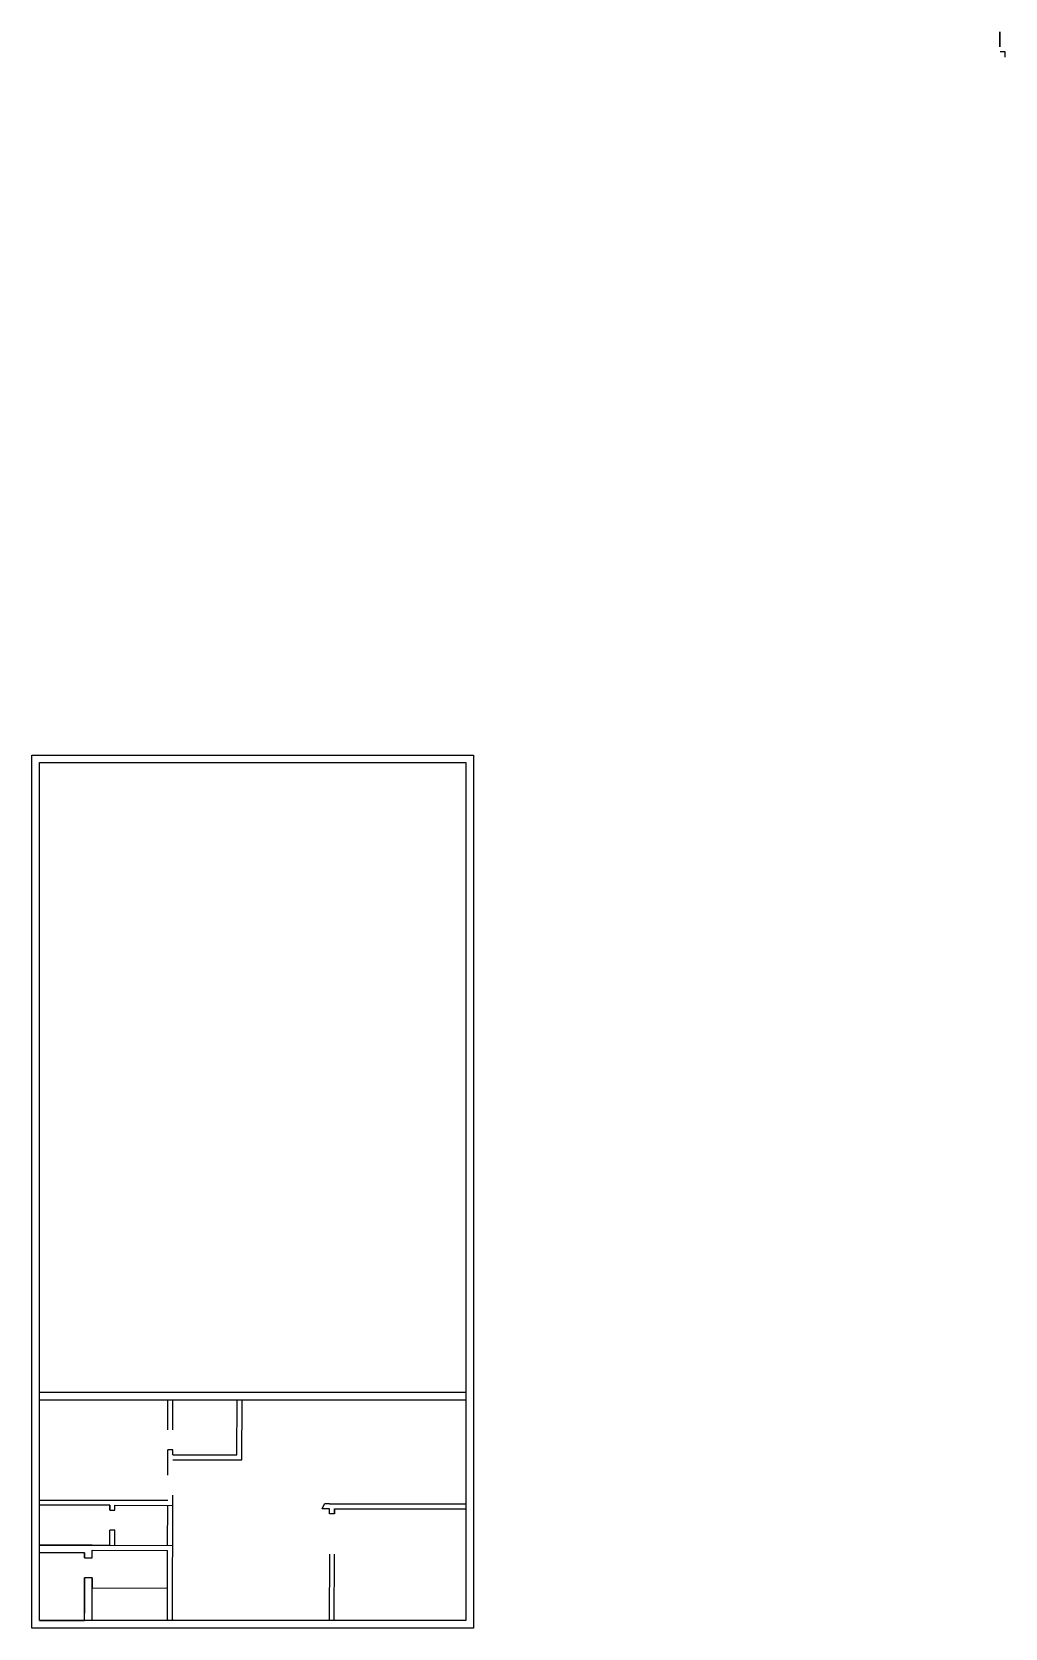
# Model space of a CAD drawing. Header units: inches. Extents: x 2132 to 5992, y 1615 to 3768.
# Drawn here: x 4828 to 5992, y 1859 to 3768 of the extents above; entities that cross this region are included whole.
import ezdxf

# ---------------------------------------------------------------- set-up
doc = ezdxf.new("R2010")
doc.units = ezdxf.units.IN

msp = doc.modelspace()

# ---------------------------------------------------------------- linework, layer by layer
for p, q in [((5986.086, 3750.048), (5986.086, 3768.048)), ((5986.486, 3750.048), (5986.486, 3768.048)), ((5992.286, 3744.048), (5986.286, 3744.048)), ((5992.286, 3744.048), (5986.286, 3744.048)), ((5992.286, 3738.048), (5992.286, 3744.048)), ((5992.286, 3738.048), (5992.286, 3744.048)), ((4837.466, 2141.268), (5347.466, 2141.268)), ((4837.466, 2132.268), (5347.466, 2132.268)), ((4990.93, 2096.268), (4990.93, 2132.268)), ((4997.122, 2096.268), (4997.122, 2132.268)), ((5073.622, 2066.268), (5073.841, 2132.014)), ((5079.603, 2060.268), (5079.841, 2131.994)), ((4990.93, 2042.268), (4990.93, 2072.268)), ((4997.122, 2072.268), (4990.93, 2072.268)), ((4997.122, 2066.268), (4997.122, 2072.268)), ((4997.122, 2066.268), (5073.622, 2066.268)), ((4997.102, 2060.268), (5079.603, 2060.268)), ((4837.466, 2006.268), (4837.466, 2012.268)), ((4837.466, 2012.268), (4990.93, 2012.268)), ((4921.466, 2006.268), (4837.466, 2006.268)), ((4921.466, 2000.268), (4921.466, 2006.268)), ((4921.466, 2006.268), (4921.466, 2000.268)), ((4927.466, 2000.268), (4927.466, 2006.268)), ((4927.466, 2006.268), (4996.922, 2006.037)), ((4990.762, 1957.968), (4990.922, 2006.057)), ((4996.468, 1869.461), (4996.963, 2018.248)), ((5175.409, 2001.817), (5178.429, 2007.817)), ((5184.429, 2007.817), (5178.429, 2007.817)), ((5184.429, 2007.817), (5347.466, 2007.817)), ((4921.466, 2000.268), (4927.466, 2000.268)), ((5176.409, 2001.817), (5175.409, 2001.817)), ((5178.409, 2001.817), (5176.409, 2001.817)), ((5184.409, 2001.817), (5178.409, 2001.817)), ((5184.389, 1995.837), (5184.409, 2001.817)), ((5190.409, 1995.817), (5184.389, 1995.837)), ((5190.389, 1995.818), (5190.409, 2001.817)), ((5190.409, 2001.817), (5347.466, 2001.817)), ((5190.409, 2001.817), (5190.409, 1995.817)), ((4921.466, 1958.268), (4921.466, 1976.268)), ((4927.466, 1976.268), (4921.466, 1976.268)), ((4927.466, 1958.268), (4927.466, 1976.268)), ((4900.466, 1958.268), (4837.466, 1958.268)), ((4837.466, 1958.268), (4921.466, 1958.268)), ((4891.466, 1949.268), (4837.466, 1949.268)), ((4891.466, 1943.268), (4891.466, 1949.268)), ((4891.466, 1949.268), (4891.466, 1943.268)), ((4891.466, 1949.268), (4891.466, 1943.268)), ((4900.446, 1952.268), (4990.742, 1951.968)), ((4900.466, 1958.268), (4996.762, 1957.948)), ((4900.466, 1943.268), (4900.466, 1952.268)), ((4990.468, 1869.481), (4990.742, 1951.968)), ((5184.389, 1947.837), (5183.967, 1868.268)), ((5189.967, 1868.818), (5190.23, 1947.818)), ((4891.466, 1943.268), (4900.466, 1943.268)), ((4891.466, 1868.268), (4891.466, 1919.268)), ((4891.466, 1919.268), (4891.466, 1877.268)), ((4900.466, 1919.268), (4891.466, 1919.268)), ((4900.466, 1868.268), (4900.466, 1919.268)), ((4900.466, 1919.268), (4900.466, 1913.268)), ((4900.466, 1919.268), (4900.466, 1910.268)), ((4900.466, 1919.268), (4900.466, 1907.268)), ((4900.466, 1907.268), (4990.593, 1906.969)), ((4990.464, 1868.268), (4837.466, 1868.268)), ((4837.466, 1868.268), (4891.466, 1868.268)), ((4990.468, 1869.481), (4990.468, 1868.268)), ((4996.468, 1869.461), (4996.468, 1868.268)), ((5183.967, 1868.838), (5183.967, 1868.268)), ((5189.967, 1868.818), (5189.967, 1868.268))]:
    msp.add_line(p, q)
for points in [[(4828.466, 2903.268), (5356.466, 2903.268), (5356.466, 1859.268), (4828.466, 1859.268)], [(4837.466, 2894.268), (5347.466, 2894.268), (5347.466, 1868.268), (4837.466, 1868.268)]]:
    msp.add_lwpolyline(points, close=True)

doc.saveas('drawing.dxf')
